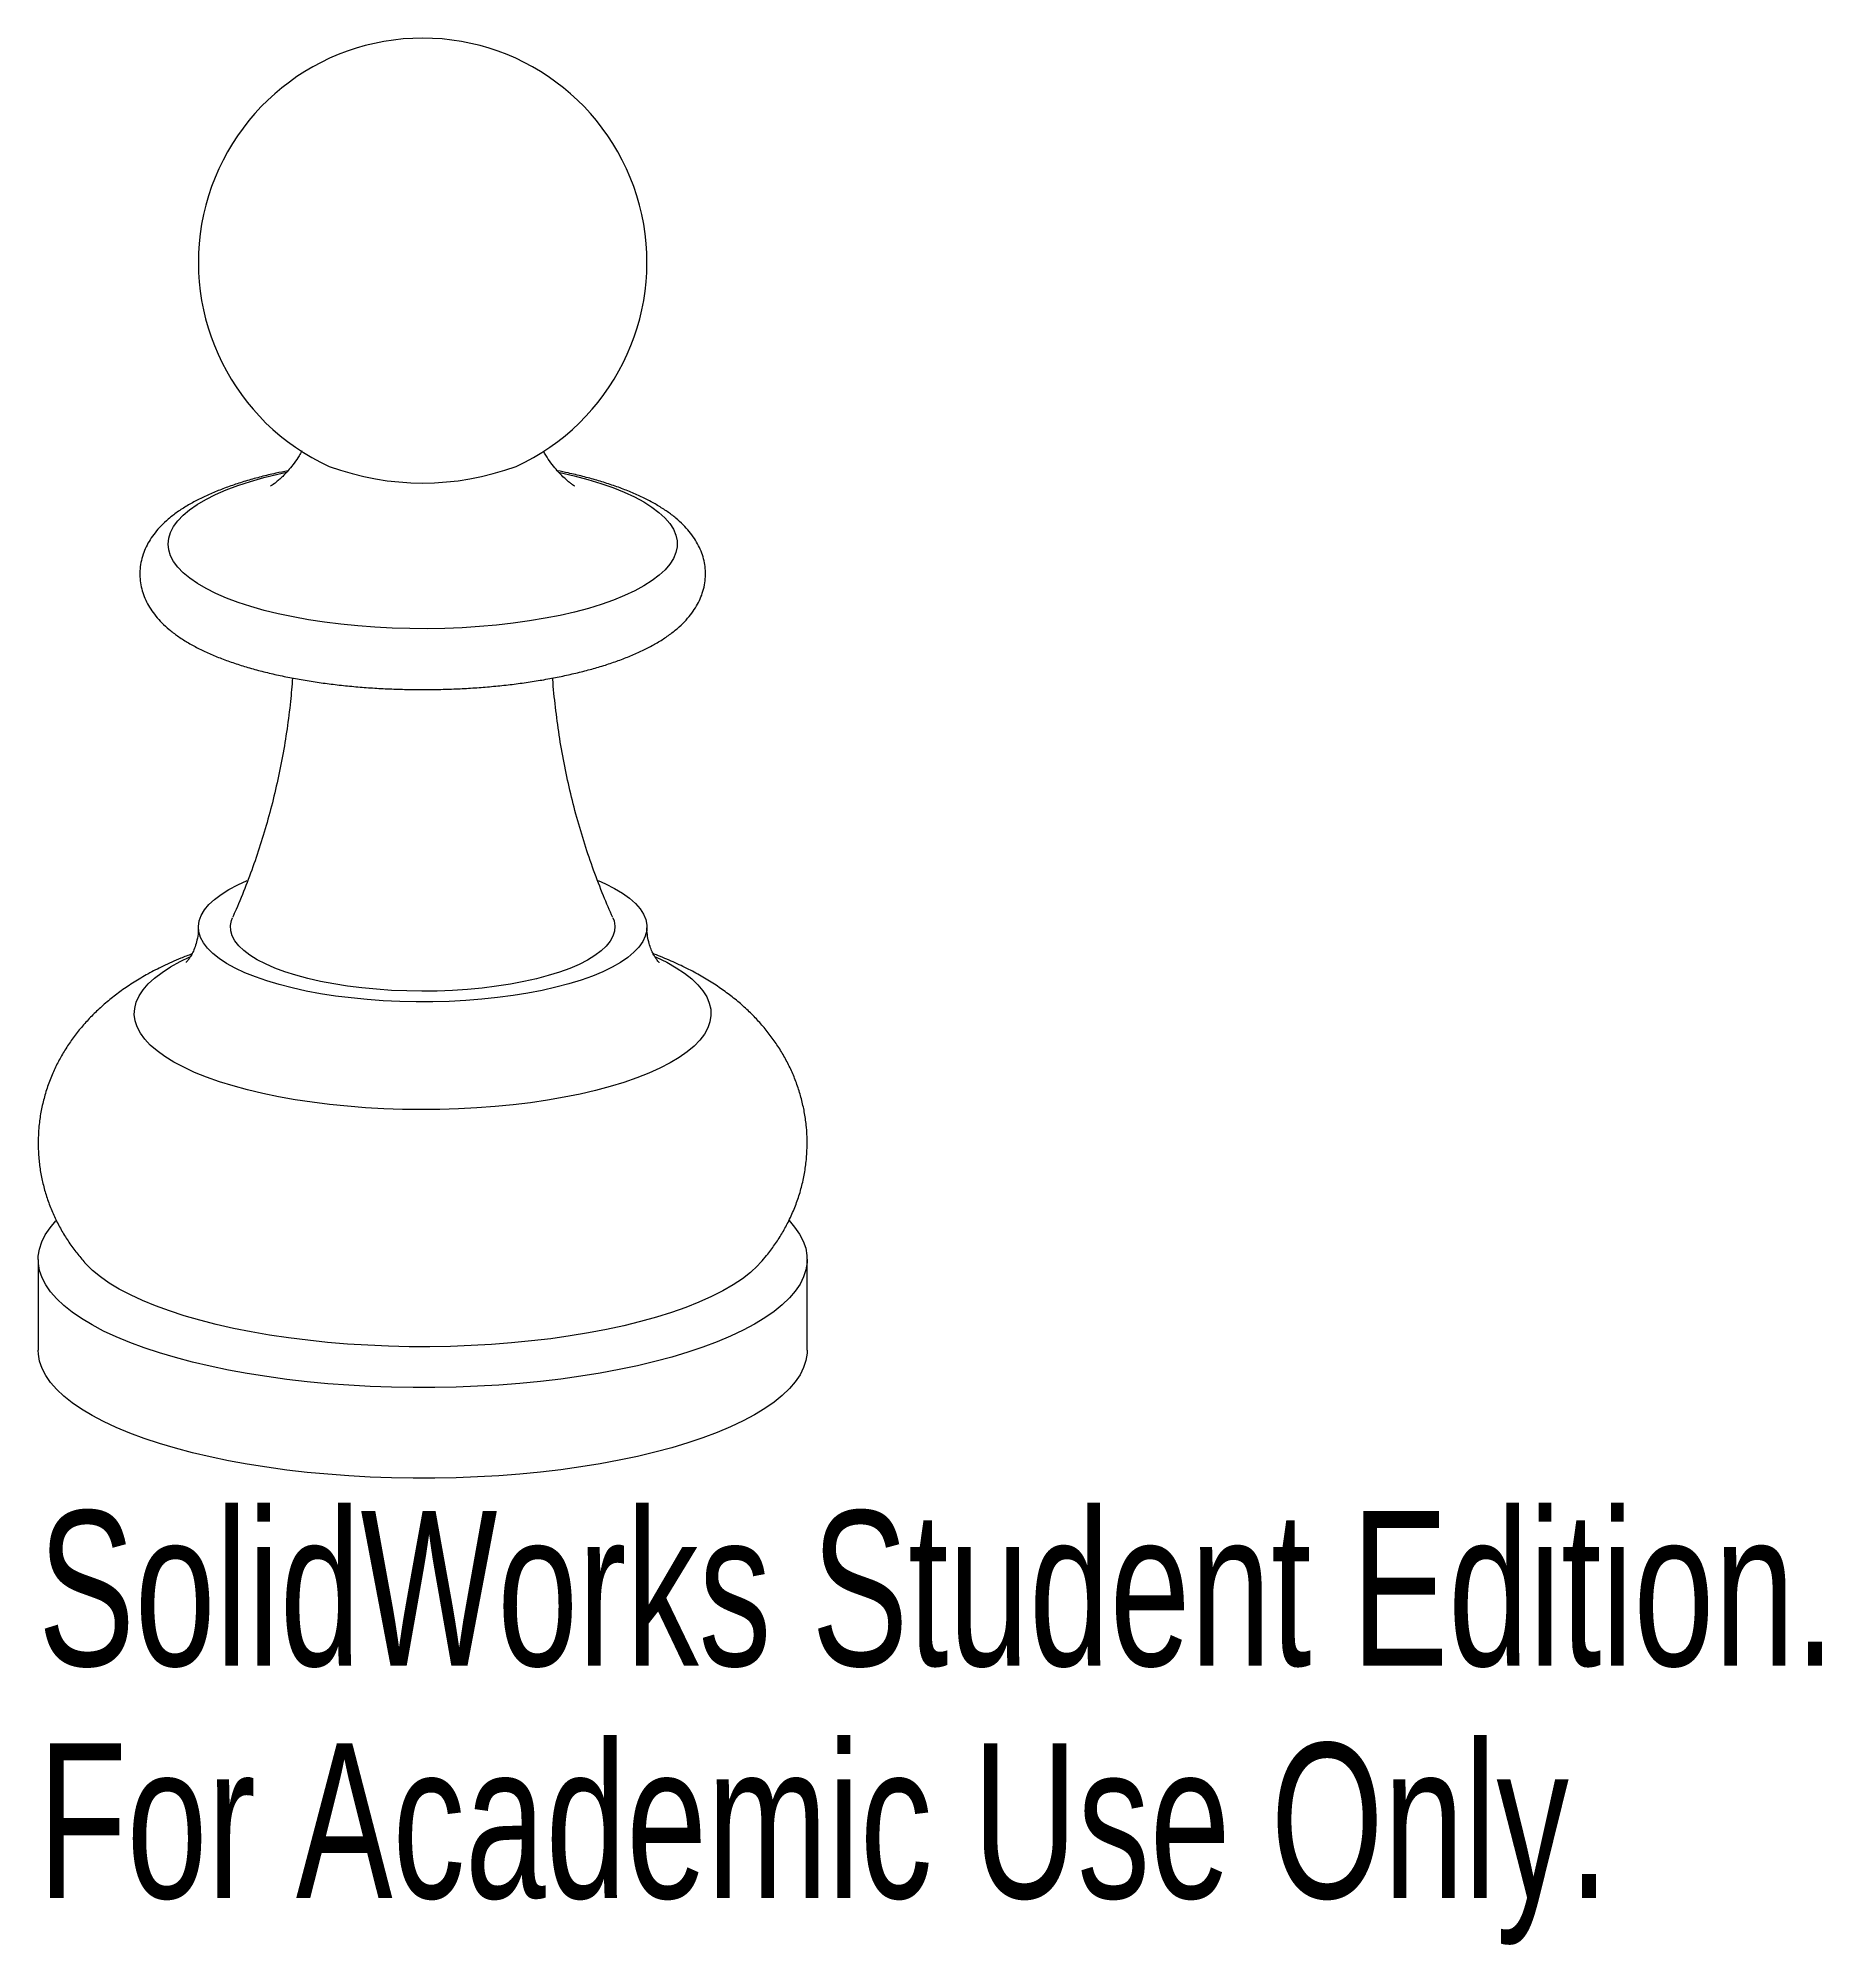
# Paper-space layout '_Dimetric' of a CAD drawing. Header units: millimetres. Extents: x -12 to 43.7, y -18.6 to 40.9.
import ezdxf

# ---------------------------------------------------------------- set-up
doc = ezdxf.new("R2010")
doc.units = ezdxf.units.MM
doc.styles.add('SLDTEXTSTYLE0', font='TXT', dxfattribs={"width": 0.7})

psp = doc.layouts.new('_Dimetric')

# ---------------------------------------------------------------- linework, layer by layer
at = {"color": 7, "linetype": 'Continuous', "lineweight": 15}
for p, q in [((-12, 2.828), (-12, 0)), ((12, 0), (12, 2.828))]:
    psp.add_line(p, q, dxfattribs=at)
at = {"color": 8, "linetype": 'Continuous', "lineweight": 15, "flags": 128}
for points in [[(4.265, 27.391), (4.277, 27.389), (4.728, 27.285), (5.157, 27.171), (5.562, 27.048), (5.94, 26.915), (6.29, 26.774), (6.61, 26.626), (6.898, 26.47), (7.153, 26.309), (7.374, 26.141), (7.561, 25.97), (7.711, 25.794), (7.824, 25.615), (7.9, 25.434), (7.939, 25.252), (7.939, 25.069), (7.902, 24.886), (7.827, 24.705), (7.715, 24.526), (7.566, 24.35), (7.381, 24.178), (7.161, 24.011), (6.907, 23.849), (6.619, 23.693), (6.301, 23.545), (5.952, 23.404), (5.575, 23.271), (5.171, 23.147), (4.743, 23.033), (4.292, 22.929), (3.82, 22.836), (3.331, 22.753), (2.825, 22.682), (2.306, 22.623), (1.776, 22.576), (1.238, 22.542), (0.694, 22.519), (0.146, 22.51), (-0.402, 22.513), (-0.949, 22.528), (-1.491, 22.556), (-2.025, 22.597), (-2.55, 22.649), (-3.063, 22.714), (-3.562, 22.79), (-4.043, 22.878), (-4.505, 22.976), (-4.946, 23.085), (-5.363, 23.204), (-5.754, 23.332), (-6.119, 23.468), (-6.453, 23.613), (-6.758, 23.765), (-7.03, 23.924), (-7.268, 24.089), (-7.472, 24.258), (-7.64, 24.432), (-7.772, 24.61), (-7.867, 24.79), (-7.924, 24.972), (-7.944, 25.154), (-7.925, 25.337), (-7.869, 25.519), (-7.776, 25.699), (-7.645, 25.876), (-7.478, 26.05), (-7.275, 26.22), (-7.038, 26.385), (-6.767, 26.544), (-6.464, 26.696), (-6.13, 26.841), (-5.767, 26.978), (-5.376, 27.107), (-4.96, 27.226), (-4.52, 27.335), (-4.249, 27.395)], [(7.267, 12.273), (7.291, 12.262), (7.617, 12.101), (7.912, 11.934), (8.173, 11.76), (8.4, 11.581), (8.591, 11.397), (8.747, 11.21), (8.866, 11.02), (8.947, 10.828), (8.991, 10.634), (8.998, 10.44), (8.967, 10.246), (8.898, 10.053), (8.792, 9.862), (8.649, 9.673), (8.469, 9.488), (8.254, 9.308), (8.005, 9.132), (7.722, 8.962), (7.406, 8.799), (7.06, 8.643), (6.684, 8.494), (6.279, 8.354), (5.849, 8.223), (5.394, 8.102), (4.916, 7.991), (4.418, 7.89), (3.901, 7.8), (3.368, 7.721), (2.821, 7.655), (2.261, 7.6), (1.693, 7.557), (1.117, 7.527), (0.537, 7.509), (-0.046, 7.504), (-0.628, 7.511), (-1.208, 7.531), (-1.783, 7.563), (-2.35, 7.608), (-2.908, 7.664), (-3.453, 7.733), (-3.984, 7.813), (-4.498, 7.905), (-4.993, 8.007), (-5.467, 8.12), (-5.918, 8.243), (-6.345, 8.376), (-6.745, 8.517), (-7.116, 8.667), (-7.458, 8.824), (-7.768, 8.989), (-8.046, 9.16), (-8.29, 9.336), (-8.5, 9.517), (-8.673, 9.703), (-8.811, 9.892), (-8.911, 10.083), (-8.974, 10.276), (-8.999, 10.47), (-8.987, 10.664), (-8.937, 10.858), (-8.849, 11.05), (-8.725, 11.24), (-8.563, 11.427), (-8.366, 11.609), (-8.134, 11.788), (-7.867, 11.96), (-7.568, 12.127), (-7.266, 12.274)]]:
    psp.add_lwpolyline(points, dxfattribs=at)
at = {"color": 7, "linetype": 'Continuous', "lineweight": 15, "flags": 128}
for points in [[(5.474, 14.654), (5.705, 14.551), (5.989, 14.407), (6.24, 14.257), (6.457, 14.1), (6.639, 13.939), (6.785, 13.773), (6.894, 13.605), (6.965, 13.434), (6.998, 13.262), (6.992, 13.089), (6.949, 12.917), (6.867, 12.747), (6.748, 12.579), (6.593, 12.415), (6.401, 12.255), (6.174, 12.1), (5.913, 11.951), (5.621, 11.809), (5.297, 11.674), (4.945, 11.548), (4.565, 11.431), (4.161, 11.323), (3.734, 11.226), (3.286, 11.139), (2.821, 11.064), (2.34, 11), (1.847, 10.949), (1.343, 10.909), (0.832, 10.883), (0.316, 10.868), (-0.201, 10.867), (-0.717, 10.878), (-1.23, 10.902), (-1.735, 10.939), (-2.231, 10.988), (-2.715, 11.049), (-3.184, 11.121), (-3.636, 11.205), (-4.068, 11.3), (-4.477, 11.406), (-4.863, 11.521), (-5.221, 11.645), (-5.551, 11.778), (-5.851, 11.918), (-6.119, 12.066), (-6.353, 12.22), (-6.553, 12.379), (-6.717, 12.542), (-6.844, 12.709), (-6.934, 12.879), (-6.986, 13.051), (-7, 13.223), (-6.975, 13.395), (-6.913, 13.567), (-6.812, 13.736), (-6.675, 13.902), (-6.501, 14.064), (-6.292, 14.222), (-6.048, 14.374), (-5.771, 14.52), (-5.473, 14.654)], [(5.935, 13.494), (5.972, 13.391), (5.999, 13.232), (5.988, 13.073), (5.939, 12.915), (5.853, 12.759), (5.729, 12.605), (5.569, 12.455), (5.374, 12.31), (5.145, 12.171), (4.884, 12.037), (4.591, 11.912), (4.27, 11.794), (3.922, 11.686), (3.548, 11.587), (3.153, 11.498), (2.737, 11.42), (2.304, 11.353), (1.857, 11.298), (1.398, 11.254), (0.93, 11.223), (0.456, 11.205), (-0.021, 11.199), (-0.497, 11.206), (-0.971, 11.226), (-1.438, 11.258), (-1.897, 11.302), (-2.343, 11.358), (-2.774, 11.426), (-3.188, 11.505), (-3.582, 11.595), (-3.953, 11.695), (-4.299, 11.804), (-4.618, 11.922), (-4.908, 12.049), (-5.167, 12.182), (-5.393, 12.322), (-5.585, 12.468), (-5.741, 12.618), (-5.862, 12.772), (-5.945, 12.929), (-5.991, 13.087), (-5.998, 13.246), (-5.968, 13.405), (-5.934, 13.494)], [(11.435, 4.042), (11.61, 3.84), (11.762, 3.622), (11.877, 3.401), (11.954, 3.178), (11.994, 2.954), (11.996, 2.729), (11.961, 2.505), (11.888, 2.282), (11.777, 2.061), (11.629, 1.842), (11.445, 1.626), (11.225, 1.414), (10.969, 1.207), (10.679, 1.004), (10.356, 0.807), (9.999, 0.617), (9.612, 0.434), (9.194, 0.258), (8.747, 0.09), (8.273, -0.069), (7.772, -0.219), (7.247, -0.36), (6.7, -0.49), (6.131, -0.61), (5.543, -0.719), (4.937, -0.817), (4.316, -0.904), (3.682, -0.979), (3.035, -1.041), (2.38, -1.092), (1.716, -1.13), (1.048, -1.156), (0.376, -1.17), (-0.297, -1.17), (-0.969, -1.159), (-1.638, -1.134), (-2.302, -1.097), (-2.959, -1.048), (-3.607, -0.987), (-4.243, -0.913), (-4.865, -0.828), (-5.473, -0.731), (-6.063, -0.623), (-6.634, -0.505), (-7.184, -0.375), (-7.712, -0.236), (-8.215, -0.087), (-8.693, 0.071), (-9.143, 0.238), (-9.564, 0.413), (-9.956, 0.595), (-10.316, 0.785), (-10.643, 0.981), (-10.937, 1.183), (-11.197, 1.39), (-11.421, 1.601), (-11.61, 1.817), (-11.762, 2.035), (-11.877, 2.256), (-11.954, 2.479), (-11.994, 2.703), (-11.996, 2.927), (-11.961, 3.152), (-11.888, 3.375), (-11.777, 3.596), (-11.629, 3.815), (-11.445, 4.031), (-11.441, 4.035)], [(10.548, 2.731), (10.451, 2.627), (10.231, 2.425), (9.977, 2.227), (9.688, 2.034), (9.365, 1.848), (9.01, 1.668), (8.624, 1.495), (8.209, 1.33), (7.765, 1.174), (7.294, 1.027), (6.799, 0.889), (6.279, 0.761), (5.738, 0.643), (5.178, 0.536), (4.599, 0.44), (4.005, 0.356), (3.397, 0.284), (2.777, 0.223), (2.147, 0.175), (1.511, 0.139), (0.869, 0.116), (0.224, 0.105), (-0.422, 0.107), (-1.067, 0.122), (-1.707, 0.149), (-2.342, 0.189), (-2.969, 0.241), (-3.585, 0.305), (-4.189, 0.381), (-4.779, 0.469), (-5.352, 0.568), (-5.907, 0.678), (-6.442, 0.799), (-6.954, 0.93), (-7.442, 1.071), (-7.905, 1.221), (-8.34, 1.38), (-8.746, 1.548), (-9.123, 1.723), (-9.468, 1.905), (-9.78, 2.093), (-10.059, 2.287), (-10.303, 2.487), (-10.511, 2.69), (-10.549, 2.732)], [(12, 0), (11.996, -0.099), (11.961, -0.323), (11.888, -0.546), (11.777, -0.767), (11.629, -0.986), (11.445, -1.202), (11.225, -1.414), (10.969, -1.622), (10.679, -1.824), (10.356, -2.021), (9.999, -2.211), (9.612, -2.395), (9.194, -2.571), (8.747, -2.738), (8.273, -2.898), (7.772, -3.048), (7.247, -3.188), (6.7, -3.319), (6.131, -3.439), (5.543, -3.548), (4.937, -3.646), (4.316, -3.732), (3.682, -3.807), (3.035, -3.87), (2.38, -3.921), (1.716, -3.959), (1.048, -3.985), (0.376, -3.998), (-0.297, -3.999), (-0.969, -3.987), (-1.638, -3.963), (-2.302, -3.926), (-2.959, -3.876), (-3.607, -3.815), (-4.243, -3.742), (-4.865, -3.656), (-5.473, -3.56), (-6.063, -3.452), (-6.634, -3.333), (-7.184, -3.204), (-7.712, -3.065), (-8.215, -2.916), (-8.693, -2.758), (-9.143, -2.591), (-9.564, -2.416), (-9.956, -2.233), (-10.316, -2.044), (-10.643, -1.848), (-10.937, -1.646), (-11.197, -1.439), (-11.421, -1.227), (-11.61, -1.012), (-11.762, -0.793), (-11.877, -0.572), (-11.954, -0.349), (-11.994, -0.125), (-12, 0)]]:
    psp.add_lwpolyline(points, dxfattribs=at)
at = {"color": 7, "linetype": 'Continuous', "lineweight": 15}
for centre, radius, start, end in [((0, 33.941), 7, 294.6136, 245.3864), ((0, 35.504), 8.446, 249.80744, 290.19256)]:
    psp.add_arc(centre, radius, start, end, dxfattribs=at)
for points, knots in [([(-3.768, 28.061), (-3.797, 28.01), (-3.873, 27.873), (-4.008, 27.68), (-4.159, 27.487), (-4.302, 27.33), (-4.431, 27.204), (-4.541, 27.108), (-4.631, 27.039), (-4.698, 26.992), (-4.738, 26.967), (-4.754, 26.958), (-4.75, 26.96), (-4.75, 26.96)], [0, 0, 0, 0, 0.073155, 0.193028, 0.307443, 0.416313, 0.520008, 0.619289, 0.715169, 0.808777, 0.901255, 0.993689, 1, 1, 1, 1]), ([(4.747, 26.962), (4.747, 26.962), (4.748, 26.961), (4.713, 26.982), (4.65, 27.025), (4.559, 27.094), (4.445, 27.191), (4.311, 27.32), (4.162, 27.484), (4.002, 27.688), (3.868, 27.88), (3.795, 28.013), (3.772, 28.055)], [0, 0, 0, 0, 0.062665, 0.162321, 0.26266, 0.364588, 0.46943, 0.578506, 0.693001, 0.813794, 0.941241, 1, 1, 1, 1]), ([(-4.205, 27.441), (-4.333, 27.415), (-4.619, 27.357), (-5.042, 27.254), (-5.476, 27.135), (-5.892, 27.003), (-6.288, 26.86), (-6.665, 26.705), (-7.02, 26.536), (-7.353, 26.352), (-7.662, 26.152), (-7.932, 25.943), (-8.163, 25.728), (-8.353, 25.513), (-8.509, 25.293), (-8.634, 25.068), (-8.731, 24.83), (-8.798, 24.58), (-8.83, 24.321), (-8.826, 24.066), (-8.788, 23.818), (-8.719, 23.577), (-8.619, 23.344), (-8.49, 23.119), (-8.33, 22.901), (-8.138, 22.688), (-7.911, 22.481), (-7.648, 22.28), (-7.349, 22.087), (-7.019, 21.905), (-6.661, 21.735), (-6.28, 21.578), (-5.879, 21.434), (-5.458, 21.302), (-5.019, 21.181), (-4.563, 21.073), (-4.093, 20.975), (-3.608, 20.89), (-3.111, 20.815), (-2.604, 20.752), (-2.087, 20.7), (-1.563, 20.66), (-1.033, 20.632), (-0.5, 20.615), (0.035, 20.61), (0.569, 20.617), (1.102, 20.635), (1.63, 20.665), (2.152, 20.706), (2.667, 20.759), (3.172, 20.823), (3.665, 20.899), (4.146, 20.986), (4.612, 21.084), (5.062, 21.193), (5.496, 21.313), (5.911, 21.445), (6.306, 21.588), (6.682, 21.744), (7.036, 21.914), (7.368, 22.098), (7.675, 22.299), (7.945, 22.509), (8.173, 22.724), (8.361, 22.939), (8.516, 23.16), (8.64, 23.386), (8.735, 23.624), (8.8, 23.873), (8.83, 24.132), (8.825, 24.387), (8.786, 24.635), (8.715, 24.876), (8.614, 25.108), (8.484, 25.333), (8.322, 25.551), (8.128, 25.763), (7.9, 25.97), (7.635, 26.171), (7.335, 26.363), (7.003, 26.544), (6.645, 26.714), (6.263, 26.87), (5.86, 27.014), (5.438, 27.146), (4.998, 27.265), (4.588, 27.364), (4.317, 27.418), (4.205, 27.44)], [0, 0, 0, 0, 0.010053, 0.02237, 0.034756, 0.047228, 0.059804, 0.072504, 0.08535, 0.098352, 0.111496, 0.124681, 0.136306, 0.1473, 0.157657, 0.16747, 0.176865, 0.186917, 0.196598, 0.206049, 0.215417, 0.224809, 0.234373, 0.244259, 0.254615, 0.265571, 0.277199, 0.289467, 0.302204, 0.315171, 0.328136, 0.340994, 0.353721, 0.366324, 0.378818, 0.391222, 0.403551, 0.41582, 0.42804, 0.440221, 0.452371, 0.464497, 0.476607, 0.488704, 0.500795, 0.512885, 0.524976, 0.537074, 0.549184, 0.561309, 0.573458, 0.585636, 0.597851, 0.610113, 0.622432, 0.634822, 0.647298, 0.659879, 0.672586, 0.685439, 0.698448, 0.711597, 0.724779, 0.736374, 0.747335, 0.757662, 0.76745, 0.776827, 0.786858, 0.796525, 0.805969, 0.815335, 0.824731, 0.834307, 0.844211, 0.854591, 0.865577, 0.877236, 0.889529, 0.902283, 0.915254, 0.928216, 0.941068, 0.953789, 0.966387, 0.978877, 0.991277, 1, 1, 1, 1]), ([(-4.063, 20.972), (-4.082, 20.729), (-4.124, 20.198), (-4.228, 19.385), (-4.367, 18.536), (-4.538, 17.698), (-4.739, 16.873), (-4.969, 16.063), (-5.226, 15.27), (-5.512, 14.498), (-5.748, 13.908), (-5.898, 13.583), (-5.935, 13.502)], [0, 0, 0, 0, 0.093529, 0.204202, 0.314469, 0.424288, 0.533615, 0.642393, 0.750558, 0.858034, 0.964728, 1, 1, 1, 1]), ([(5.934, 13.5), (5.836, 13.724), (5.624, 14.207), (5.332, 14.972), (5.054, 15.789), (4.806, 16.622), (4.59, 17.468), (4.407, 18.325), (4.256, 19.19), (4.143, 20.061), (4.078, 20.656), (4.062, 20.961), (4.061, 20.973)], [0, 0, 0, 0, 0.096751, 0.208505, 0.320663, 0.433077, 0.545625, 0.658209, 0.77075, 0.883185, 0.995461, 1, 1, 1, 1]), ([(-7.004, 13.199), (-7.003, 13.166), (-6.999, 13.049), (-7.027, 12.853), (-7.082, 12.633), (-7.152, 12.451), (-7.224, 12.311), (-7.288, 12.211), (-7.341, 12.144), (-7.372, 12.109), (-7.386, 12.096), (-7.382, 12.1), (-7.382, 12.1)], [0, 0, 0, 0, 0.053403, 0.191358, 0.324667, 0.450294, 0.56815, 0.679801, 0.787276, 0.892502, 0.997124, 1, 1, 1, 1]), ([(7.38, 12.102), (7.38, 12.101), (7.384, 12.098), (7.364, 12.117), (7.324, 12.164), (7.266, 12.243), (7.198, 12.356), (7.128, 12.506), (7.064, 12.692), (7.019, 12.91), (6.997, 13.086), (7.002, 13.183), (7.002, 13.199)], [0, 0, 0, 0, 0.032203, 0.141566, 0.250917, 0.36123, 0.473912, 0.590519, 0.712458, 0.840599, 0.97463, 1, 1, 1, 1]), ([(-7.2, 12.362), (-7.318, 12.318), (-7.627, 12.201), (-8.084, 11.994), (-8.568, 11.745), (-9.002, 11.489), (-9.4, 11.222), (-9.764, 10.944), (-10.098, 10.655), (-10.404, 10.353), (-10.684, 10.038), (-10.938, 9.709), (-11.167, 9.367), (-11.37, 9.012), (-11.552, 8.632), (-11.709, 8.228), (-11.837, 7.802), (-11.929, 7.371), (-11.985, 6.938), (-12.005, 6.507), (-11.992, 6.08), (-11.946, 5.658), (-11.867, 5.245), (-11.758, 4.842), (-11.619, 4.45), (-11.453, 4.072), (-11.26, 3.708), (-11.041, 3.359), (-10.804, 3.03), (-10.63, 2.828), (-10.545, 2.729)], [0, 0, 0, 0, 0.032168, 0.084109, 0.130334, 0.174222, 0.215659, 0.254919, 0.292387, 0.328431, 0.363364, 0.397437, 0.430846, 0.463742, 0.496244, 0.531852, 0.566937, 0.601494, 0.635602, 0.669332, 0.702755, 0.73593, 0.768916, 0.801786, 0.834618, 0.867498, 0.900526, 0.933817, 0.967512, 1, 1, 1, 1]), ([(10.542, 2.729), (10.607, 2.802), (10.763, 2.978), (10.985, 3.279), (11.21, 3.623), (11.414, 3.994), (11.596, 4.391), (11.749, 4.812), (11.867, 5.241), (11.948, 5.672), (11.994, 6.104), (12.005, 6.535), (11.982, 6.961), (11.926, 7.38), (11.839, 7.791), (11.721, 8.191), (11.575, 8.579), (11.4, 8.953), (11.2, 9.313), (10.974, 9.658), (10.725, 9.987), (10.452, 10.302), (10.155, 10.601), (9.833, 10.888), (9.483, 11.161), (9.104, 11.424), (8.691, 11.676), (8.24, 11.918), (7.749, 12.145), (7.398, 12.295), (7.206, 12.363), (7.196, 12.367)], [0, 0, 0, 0, 0.024564, 0.058465, 0.091737, 0.124522, 0.160598, 0.196091, 0.230993, 0.265389, 0.299358, 0.332969, 0.366292, 0.399382, 0.432304, 0.465132, 0.497945, 0.530833, 0.563899, 0.597266, 0.631081, 0.665529, 0.700834, 0.737276, 0.775186, 0.814946, 0.85694, 0.90145, 0.948444, 0.997341, 1, 1, 1, 1])]:
    psp.add_open_spline(points, degree=3, knots=knots, dxfattribs=at)

# ---------------------------------------------------------------- texts
at = {"color": 7, "linetype": 'Continuous', "char_height": 4.83362, "attachment_point": 1, "style": 'SLDTEXTSTYLE0'}
for s, insert in [('SolidWorks Student Edition.', (-12, -5.018)), ('For Academic Use Only.', (-12, -12.269))]:
    psp.add_mtext(s, dxfattribs=dict(at, insert=insert))

doc.saveas('drawing.dxf')
